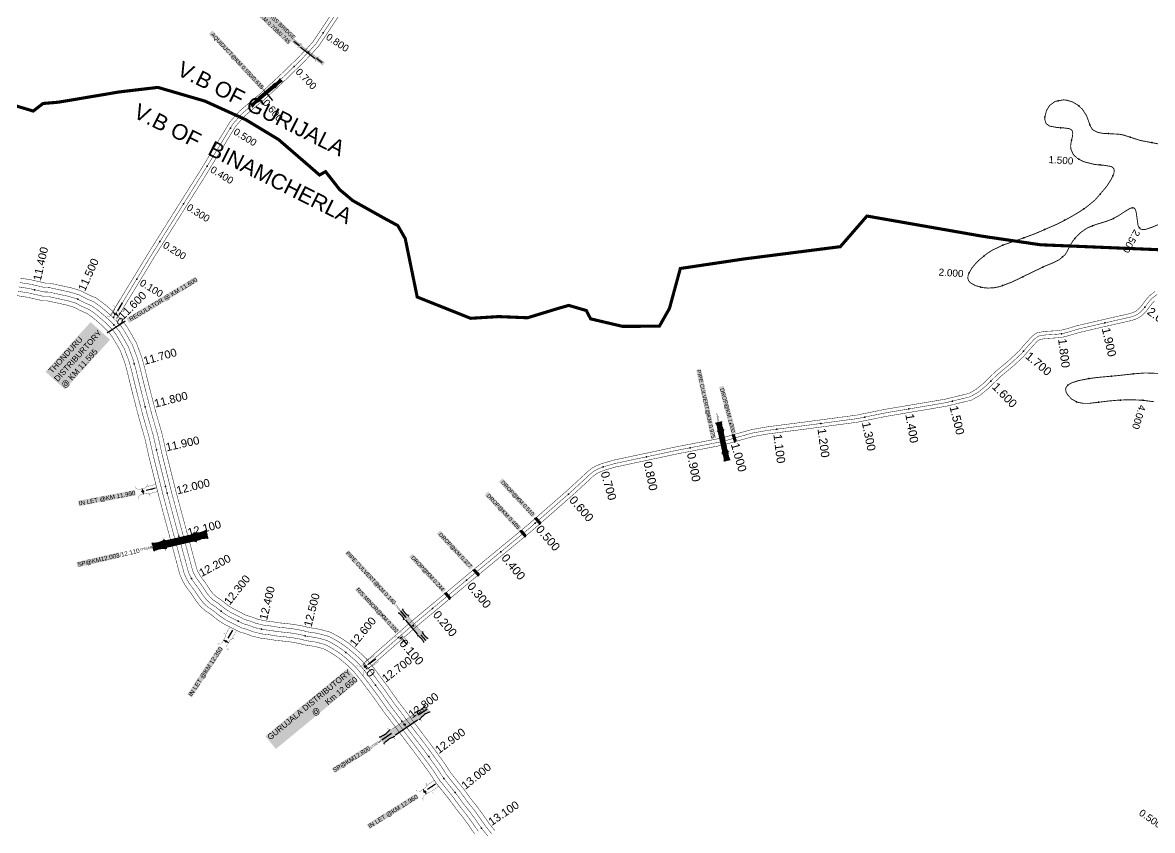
# Model space of a CAD drawing. Header units: inches. Extents: x 174104 to 230935, y 1583276 to 1631460.
# Drawn here: x 186101 to 188643, y 1613143 to 1614960 of the extents above; entities that cross this region are included whole.
import ezdxf
from ezdxf.enums import TextEntityAlignment as Align

# ---------------------------------------------------------------- set-up
doc = ezdxf.new("R2010")
doc.units = ezdxf.units.IN
doc.header["$LTSCALE"] = 15
doc.header["$MEASUREMENT"] = 0
doc.linetypes.add('ACAD_ISO02W100', pattern=[15, 12, -3])
doc.linetypes.add('HIDDEN2', pattern=[0.1875, 0.125, -0.0625])
for name, color, linetype in [('CANAL1', 7, 'Continuous'), ('CHANAGE', 1, 'Continuous'), ('CSMark', 72, 'Continuous'), ('STRUCTURE', 5, 'Continuous'), ('text2', 7, 'Continuous'), ('VB', 72, 'Continuous'), ('VILLAGE BOUNDRY', 5, 'Continuous')]:
    doc.layers.add(name, color=color, linetype=linetype)
doc.styles.get("Standard").update_dxf_attribs({"font": 'arial.ttf'})
doc.dimstyles.get("Standard").update_dxf_attribs({"dimtxt": 0.18, "dimasz": 0.18, "dimexe": 0.18, "dimexo": 0.0625, "dimgap": 0.09, "dimtad": 0, "dimtih": 1, "dimtoh": 1, "dimdec": 4, "dimzin": 0, "dimdsep": 46, "dimtxsty": 'Standard', "dimcen": 0.09, "dimadec": 0, "dimazin": 0, "dimtfac": 1, "dimtdec": 4, "dimtofl": 0, "dimtmove": 0, "dimatfit": 3, "dimfxl": 1, "dimtolj": 1, "dimtzin": 0, "dimarcsym": 0})

# ---------------------------------------------------------------- blocks, each defined once
blk = doc.blocks.new('DROP')
h = blk.add_hatch()
h.set_pattern_fill('ANSI31', color=1, scale=10, angle=45)
h.set_pattern_definition([(90, (-324.4107, -25.7687), (-1.25, 0), [])])
h.paths.add_polyline_path([(-9.9, -4.3), (-13.8, 4.1), (13.8, 4.1), (10.2, -4.3)])
at = {"layer": 'STRUCTURE', "color": 5, "const_width": 0.49}
blk.add_lwpolyline([(-9.9, -4.3), (-13.8, 4.1), (13.8, 4.1), (10.2, -4.3), (-9.9, -4.3)], dxfattribs=at)
at = {"layer": 'STRUCTURE', "color": 5}
blk.add_circle((0, 0), 1.33, dxfattribs=at)
blk = doc.blocks.new('OT')
at = {"layer": 'STRUCTURE', "color": 190}
for points, const_width in [([(769751.4, 1706595.8), (769729.4, 1706595.8)], 0.5), ([(769775.2, 1706601.8), (769775.2, 1706597.8), (769769.2, 1706593.8), (769761.8, 1706593.8), (769754.4, 1706593.8), (769748.4, 1706597.8), (769748.4, 1706601.8)], 0.5), ([(769761.8, 1706593.8), (769761.8, 1706581)], 2.5), ([(769751.4, 1706579), (769729.4, 1706579)], 0.5), ([(769748.4, 1706573), (769748.4, 1706577), (769754.4, 1706581), (769761.8, 1706581), (769761.8, 1706581), (769761.8, 1706581), (769769.2, 1706581), (769775.2, 1706577), (769775.2, 1706573)], 0.5)]:
    blk.add_lwpolyline(points, dxfattribs=dict(at, const_width=const_width))
at = {"layer": 'STRUCTURE', "color": 0}
blk.add_circle((769761.8, 1706587.4), 1.87, dxfattribs=at)
blk.add_leader([(769732.6, 1706587.4), (769753.8, 1706587.4)], dimstyle='Standard', override={"dimasz": 10, "dimgap": 0.09, "dimtad": 0}, dxfattribs=at)
blk = doc.blocks.new('SP')
at = {"layer": 'STRUCTURE'}
h = blk.add_hatch(dxfattribs=at)
h.set_pattern_fill('DASH', color=256, scale=8, style=0)
edge = h.paths.add_edge_path()
edge.add_spline(control_points=[(769825.7, 1706742.1), (769825.3, 1706741.8), (769823.8, 1706740.8), (769820.9, 1706740.3), (769817, 1706739.7), (769811.4, 1706738.9), (769804, 1706739.7), (769798.4, 1706741), (769795.6, 1706741.6)], knot_values=[0, 0, 0, 0, 1.613557, 5.24513, 8.624976, 13.470124, 22.190216, 30.746377, 30.746377, 30.746377, 30.746377], degree=3, periodic=0)
edge.add_line((769795.6, 1706741.6), (769792.6, 1706739.6))
edge.add_line((769792.6, 1706739.6), (769732.6, 1706739.6))
edge.add_line((769732.6, 1706739.6), (769729.6, 1706741.6))
edge.add_spline(control_points=[(769729.6, 1706741.6), (769726.9, 1706740.9), (769721.3, 1706739.5), (769713.9, 1706738.5), (769708.3, 1706739.1), (769704.4, 1706739.6), (769701.5, 1706740), (769700, 1706741), (769699.5, 1706741.3)], knot_values=[0, 0, 0, 0, 8.556161, 17.276253, 22.121402, 25.501247, 29.13282, 30.746377, 30.746377, 30.746377, 30.746377], degree=3, periodic=0)
edge.add_line((769699.5, 1706741.3), (769699.5, 1706722.1))
edge.add_spline(control_points=[(769699.5, 1706722.1), (769700, 1706722.4), (769701.4, 1706723.4), (769704.3, 1706724), (769708.2, 1706724.5), (769713.8, 1706725.3), (769721.2, 1706724.5), (769726.8, 1706723.3), (769729.6, 1706722.6)], knot_values=[0, 0, 0, 0, 1.613557, 5.24513, 8.624976, 13.470124, 22.190216, 30.746377, 30.746377, 30.746377, 30.746377], degree=3, periodic=0)
edge.add_line((769729.6, 1706722.6), (769732.6, 1706724.6))
edge.add_line((769732.6, 1706724.6), (769792.6, 1706724.6))
edge.add_line((769792.6, 1706724.6), (769795.6, 1706722.6))
edge.add_spline(control_points=[(769795.6, 1706722.6), (769798.4, 1706723.3), (769803.9, 1706724.8), (769811.3, 1706725.8), (769817, 1706725.1), (769820.9, 1706724.7), (769823.8, 1706724.2), (769825.2, 1706723.3), (769825.7, 1706723)], knot_values=[0, 0, 0, 0, 8.556161, 17.276253, 22.121402, 25.501247, 29.13282, 30.746377, 30.746377, 30.746377, 30.746377], degree=3, periodic=0)
edge.add_line((769825.7, 1706723), (769825.7, 1706742.1))
h.paths.add_polyline_path([(769764.2, 1706732.1, -1), (769761.1, 1706732.1, -1)], flags=0)
h.paths.add_polyline_path([(769761.1, 1706732.1, 1), (769764.2, 1706732.1, 1)], flags=16)
at = {"layer": 'STRUCTURE', "const_width": 0.628}
for points in [[(769726.6, 1706747.6), (769726.6, 1706743.6), (769732.6, 1706739.6), (769792.6, 1706739.6), (769798.6, 1706743.6), (769798.6, 1706747.6)], [(769726.6, 1706716.6), (769726.6, 1706720.6), (769732.6, 1706724.6), (769792.6, 1706724.6), (769798.6, 1706720.6), (769798.6, 1706716.6)]]:
    blk.add_lwpolyline(points, dxfattribs=at)
at = {"layer": 'STRUCTURE', "color": 3}
blk.add_lwpolyline([(769732.6, 1706724.6), (769792.6, 1706724.6)], dxfattribs=at)
blk.add_lwpolyline([(769732.6, 1706724.6), (769792.6, 1706724.6)], dxfattribs=at)
at = {"layer": 'STRUCTURE', "color": 0}
blk.add_circle((769762.6, 1706732.1), 1.55, dxfattribs=at)
at = {"layer": 'STRUCTURE'}
for points in [[(769699.5, 1706741.3), (769700.9, 1706740.5), (769704.4, 1706739.6), (769707.8, 1706739.2), (769712.6, 1706738.8), (769721.3, 1706739.7), (769729.6, 1706741.6)], [(769825.7, 1706742.1), (769824.3, 1706741.3), (769820.8, 1706740.3), (769817.5, 1706739.8), (769812.7, 1706739.2), (769804, 1706739.9), (769795.6, 1706741.6)], [(769699.5, 1706722.1), (769700.9, 1706723), (769704.4, 1706724), (769707.7, 1706724.5), (769712.5, 1706725), (769721.2, 1706724.4), (769729.6, 1706722.6)], [(769825.7, 1706723), (769824.3, 1706723.8), (769820.8, 1706724.7), (769817.4, 1706725.1), (769812.6, 1706725.5), (769803.9, 1706724.6), (769795.6, 1706722.6)]]:
    blk.add_spline(points, degree=3, dxfattribs=at)
at = {"layer": 'STRUCTURE', "color": 0}
blk.add_text('STREAM', height=5, dxfattribs=at).set_placement((769684.3, 1706732.1), align=Align.MIDDLE_CENTER)
for points in [[(769727.4, 1706732.1), (769700.8, 1706732.1)], [(769824.4, 1706732.1), (769800.5, 1706732.1)]]:
    blk.add_leader(points, dimstyle='Standard', override={"dimasz": 10, "dimgap": 0.09, "dimtad": 0}, dxfattribs=at)
blk = doc.blocks.new('AQUEDUCT')
at = {"layer": 'STRUCTURE'}
h = blk.add_hatch(dxfattribs=at)
h.set_pattern_fill('DASH', color=256, scale=8, angle=-90, style=0)
h.set_pattern_definition([(270, (-1706662.7411, 769762.6106), (1, -1), [1, -1])])
edge = h.paths.add_edge_path()
edge.add_spline(control_points=[(6.5, -63.1), (6.2, -62.6), (5.2, -61.2), (4.6, -58.3), (4.1, -54.4), (3.3, -48.8), (4.1, -41.4), (5.4, -35.8), (6, -33)], knot_values=[0, 0, 0, 0, 1.613557, 5.24513, 8.624976, 13.470124, 22.190216, 30.746377, 30.746377, 30.746377, 30.746377], degree=3, periodic=0)
edge.add_line((6, -33), (4, -30))
edge.add_line((4, -30), (4, 30))
edge.add_line((4, 30), (6, 33))
edge.add_spline(control_points=[(6, 33), (5.3, 35.8), (3.9, 41.3), (2.8, 48.7), (3.5, 54.4), (3.9, 58.3), (4.4, 61.2), (5.4, 62.6), (5.7, 63.1)], knot_values=[0, 0, 0, 0, 8.556161, 17.276253, 22.121402, 25.501247, 29.13282, 30.746377, 30.746377, 30.746377, 30.746377], degree=3, periodic=0)
edge.add_line((5.7, 63.1), (-6.5, 63.1))
edge.add_spline(control_points=[(-6.5, 63.1), (-6.2, 62.6), (-5.2, 61.2), (-4.6, 58.3), (-4.1, 54.4), (-3.3, 48.8), (-4.1, 41.4), (-5.4, 35.8), (-6, 33)], knot_values=[0, 0, 0, 0, 1.613557, 5.24513, 8.624976, 13.470124, 22.190216, 30.746377, 30.746377, 30.746377, 30.746377], degree=3, periodic=0)
edge.add_line((-6, 33), (-4, 30))
edge.add_line((-4, 30), (-4, -30))
edge.add_line((-4, -30), (-6, -33))
edge.add_spline(control_points=[(-6, -33), (-5.3, -35.8), (-3.9, -41.3), (-2.8, -48.7), (-3.5, -54.4), (-3.9, -58.3), (-4.4, -61.2), (-5.4, -62.6), (-5.7, -63.1)], knot_values=[0, 0, 0, 0, 8.556161, 17.276253, 22.121402, 25.501247, 29.13282, 30.746377, 30.746377, 30.746377, 30.746377], degree=3, periodic=0)
edge.add_line((-5.7, -63.1), (6.5, -63.1))
blk.add_circle((0, 0), 0.938)
at = {"layer": 'STRUCTURE', "const_width": 0.628}
for points in [[(-12, 36), (-8, 36), (-4, 30), (-4, -30), (-8, -36), (-12, -36)], [(12, 36), (8, 36), (4, 30), (4, -30), (8, -36), (12, -36)]]:
    blk.add_lwpolyline(points, dxfattribs=at)
at = {"layer": 'STRUCTURE', "color": 3}
for points in [[(-4, 30), (-4, -30)], [(-4, 30), (-4, -30)], [(4, 30), (4, -30)]]:
    blk.add_lwpolyline(points, dxfattribs=at)
at = {"layer": 'STRUCTURE'}
for points in [[(-6.5, 63.1), (-5.7, 61.7), (-4.7, 58.2), (-4.2, 54.9), (-3.6, 50.1), (-4.3, 41.4), (-6, 33)], [(5.7, 63.1), (4.8, 61.7), (3.9, 58.2), (3.5, 54.8), (3.1, 50), (4, 41.3), (6, 33)], [(-5.7, -63.1), (-4.8, -61.7), (-3.9, -58.2), (-3.5, -54.8), (-3.1, -50), (-4, -41.3), (-6, -33)], [(6.5, -63.1), (5.7, -61.7), (4.7, -58.2), (4.2, -54.9), (3.6, -50.1), (4.3, -41.4), (6, -33)]]:
    blk.add_spline(points, degree=3, dxfattribs=at)
at = {"layer": 'STRUCTURE', "color": 0}
blk.add_text('STREAM', height=5, dxfattribs=at).set_placement((-19.7, -0.1), align=Align.MIDDLE_CENTER)
for points in [[(32.5, 0.1), (5.8, 0)], [(0.4, -62), (0.1, -38.2)]]:
    blk.add_leader(points, dimstyle='Standard', override={"dimasz": 10, "dimgap": 0.09, "dimtad": 0}, dxfattribs=at)
blk = doc.blocks.new('SLB')
at = {"layer": 'STRUCTURE'}
h = blk.add_hatch(dxfattribs=at)
h.set_pattern_fill('DOTS', color=6, scale=20, angle=320.3722, style=0)
h.set_pattern_definition([(320.372247934, (-159.4327, -72.9564), (1.2786241598, 0.5641323054), [0, -1.25])])
h.paths.add_polyline_path([(769699.5, 1706871.1), (769699.5, 1706861.1), (769729.1, 1706861.1), (769732.1, 1706863.1), (769792.1, 1706863.1), (769795.1, 1706861.1), (769824.7, 1706861.1), (769824.7, 1706871.1), (769795.1, 1706871.1), (769792.1, 1706869.1), (769732.1, 1706869.1), (769729.1, 1706871.1)])
at = {"layer": 'STRUCTURE', "color": 6, "linetype": 'ACAD_ISO02W100', "ltscale": 0.5, "const_width": 0.5}
for points in [[(769699.5, 1706871.1), (769729.1, 1706871.1)], [(769699.5, 1706861.1), (769729.1, 1706861.1)], [(769795.1, 1706871.1), (769824.7, 1706871.1)], [(769795.1, 1706861.1), (769824.7, 1706861.1)]]:
    blk.add_lwpolyline(points, dxfattribs=at)
at = {"layer": 'STRUCTURE', "color": 6, "const_width": 0.628}
for points in [[(769726.1, 1706877.1), (769726.1, 1706873.1), (769732.1, 1706869.1), (769792.1, 1706869.1), (769798.1, 1706873.1), (769798.1, 1706877.1)], [(769726.1, 1706855.1), (769726.1, 1706859.1), (769732.1, 1706863.1), (769792.1, 1706863.1), (769798.1, 1706859.1), (769798.1, 1706855.1)]]:
    blk.add_lwpolyline(points, dxfattribs=at)
at = {"layer": 'STRUCTURE', "color": 6}
blk.add_lwpolyline([(769732.1, 1706863.1), (769792.1, 1706863.1)], dxfattribs=at)
blk.add_lwpolyline([(769732.1, 1706863.1), (769792.1, 1706863.1)], dxfattribs=at)
at = {"layer": 'STRUCTURE', "color": 0}
blk.add_circle((769762.1, 1706866.1), 1.24, dxfattribs=at)
for points in [[(769703.8, 1706866), (769726.7, 1706866)], [(769818.6, 1706865.8), (769795.7, 1706865.8)]]:
    blk.add_leader(points, dimstyle='Standard', override={"dimasz": 10, "dimgap": 0.09, "dimtad": 0}, dxfattribs=at)

msp = doc.modelspace()

# ---------------------------------------------------------------- linework, layer by layer
at = {"layer": 'CANAL1', "color": 200, "const_width": 1}
for points in [[(186299.16639, 1614301.15954), (186386.20237, 1614444.1488), (186500.73872, 1614626.35112), (186568.15601, 1614736.7182), (186589.04907, 1614760.35103), (186612.43719, 1614780.33907), (186635.18395, 1614799.14475), (186682.66009, 1614843.37773), (186719.68434, 1614879.28193), (186738.33728, 1614898.76146), (186742.47545, 1614903.083), (186755.13207, 1614917.30965), (186779.77331, 1614954.25867), (186839.36608, 1615043.6118)], [(186312.83361, 1614292.84046), (186399.80963, 1614435.7312), (186514.33928, 1614617.92288), (186581.07599, 1614727.1758), (186600.29493, 1614748.91497), (186622.73281, 1614768.09093), (186645.74405, 1614787.11525), (186693.68391, 1614831.78027), (186731.03566, 1614868.00207), (186749.89352, 1614887.69559), (186754.23455, 1614892.229), (186767.82593, 1614907.50635), (186793.08469, 1614945.38133), (186852.62392, 1615034.6542)], [(186096.61565, 1614384.78321), (186119.79196, 1614381.19423), (186152.90345, 1614373.70809), (186163.39744, 1614373.44016), (186185.29795, 1614368.58442), (186211.11831, 1614362.97954), (186232.1829, 1614356.5804), (186245.90022, 1614349.44153), (186255.96679, 1614344.71377), (186266.74066, 1614340.22933), (186283.89194, 1614327.77407), (186294.38525, 1614318.92284), (186306.66119, 1614308.20832), (186325.85806, 1614288.96181), (186336.47637, 1614275.11525), (186346.55552, 1614257.88109), (186357.58452, 1614238.6995), (186369.38856, 1614206.82255), (186375.8904, 1614183.433), (186380.79371, 1614162.63618), (186388.25418, 1614132.99896), (186400.3159, 1614086.0403), (186414.90702, 1614035.23585), (186425.50829, 1613988.28044), (186447.18629, 1613901.76355), (186475.25242, 1613797.42935), (186493.16135, 1613730.97783), (186495.45032, 1613725.35655), (186500.55273, 1613715.86287), (186514.16129, 1613697.3237), (186522.82981, 1613684.08925), (186529.77429, 1613674.93831), (186537.02004, 1613668.31246), (186546.26884, 1613662.29177), (186562.82422, 1613649.20403), (186574.7881, 1613641.37822), (186581.89278, 1613637.88117), (186596.30623, 1613630.57502), (186604.8116, 1613626.22807), (186613.75693, 1613623.80166), (186628.61521, 1613618.18547), (186645.45848, 1613614.12697), (186661.14827, 1613612.35929), (186677.1182, 1613609.67323), (186689.86606, 1613608.4538), (186710.50199, 1613606.12231), (186731.75521, 1613602.34377), (186744.80381, 1613598.99787), (186763.98081, 1613596.14309), (186774.44908, 1613593.73849), (186782.63296, 1613591.50546), (186793.38834, 1613588.4732), (186808.56626, 1613580.55295), (186822.44276, 1613572.25173), (186835.17239, 1613563.45209), (186849.80365, 1613551.45734), (186863.04402, 1613539.82849), (186874.67302, 1613528.11692), (186880.4203, 1613521.27812), (186891.52112, 1613507.75558), (186900.08834, 1613496.50221), (186910.25417, 1613482.70967), (186921.81182, 1613467.42789), (186946.33724, 1613432.63491), (186959.83511, 1613415.20355), (186978.26568, 1613390.4235), (186995.52129, 1613367.46681), (187015.27186, 1613341.5695), (187033.27376, 1613317.19946), (187050.85055, 1613292.9995), (187064.73974, 1613271.70281), (187094.76166, 1613234.21824), (187109.1165, 1613214.35044), (187123.01396, 1613197.07804), (187138.61173, 1613175.8169), (187150.14366, 1613158.86235), (187164.16184, 1613141.68472)], [(186088.86435, 1614345.50679), (186112.31204, 1614341.87577), (186147.93455, 1614333.82191), (186158.51256, 1614333.55184), (186176.72605, 1614329.51358), (186201.04569, 1614324.23446), (186217.0071, 1614319.3856), (186228.15778, 1614313.58247), (186239.77121, 1614308.12823), (186247.03534, 1614305.10467), (186259.21206, 1614296.26193), (186268.33675, 1614288.56516), (186279.31681, 1614278.98168), (186295.69994, 1614262.55619), (186303.21163, 1614252.76075), (186311.95248, 1614237.81491), (186321.23748, 1614221.6665), (186331.29744, 1614194.49945), (186337.1396, 1614173.483), (186341.93029, 1614153.16382), (186349.48782, 1614123.14104), (186361.7141, 1614075.5417), (186376.14298, 1614025.30215), (186386.59371, 1613979.01356), (186408.46971, 1613891.70645), (186436.62558, 1613787.03865), (186455.18265, 1613718.18217), (186459.20768, 1613708.29745), (186466.64727, 1613694.45513), (186481.28471, 1613674.5143), (186490.12819, 1613661.01275), (186500.10371, 1613647.86769), (186512.44796, 1613636.57954), (186522.90516, 1613629.77223), (186539.42578, 1613616.71197), (186554.9339, 1613606.56778), (186564.01722, 1613602.09683), (186578.16177, 1613594.92698), (186590.3184, 1613588.71393), (186601.42107, 1613585.70234), (186616.81279, 1613579.88453), (186638.50752, 1613574.65703), (186655.58773, 1613572.73271), (186671.8898, 1613569.99077), (186685.71594, 1613568.6682), (186704.75001, 1613566.51769), (186723.27479, 1613563.22423), (186736.87019, 1613559.73813), (186756.54719, 1613556.80891), (186764.70292, 1613554.93551), (186771.94104, 1613552.96054), (186778.55166, 1613551.0968), (186789.02974, 1613545.62905), (186800.77924, 1613538.60027), (186811.07961, 1613531.47991), (186823.91835, 1613520.95466), (186835.62198, 1613510.67551), (186845.11898, 1613501.11108), (186849.6497, 1613495.71988), (186860.13888, 1613482.94242), (186868.07366, 1613472.51979), (186878.20183, 1613458.77833), (186889.50418, 1613443.83411), (186914.16076, 1613408.85509), (186927.97089, 1613391.02045), (186946.23032, 1613366.4705), (186963.63071, 1613343.32119), (186983.28014, 1613317.5565), (187001.00424, 1613293.56254), (187017.89545, 1613270.3065), (187032.30026, 1613248.21919), (187062.92034, 1613209.98776), (187077.3015, 1613190.08356), (187091.29004, 1613172.69796), (187105.93827, 1613152.7311), (187118.05034, 1613134.92365)], [(186866.73106, 1613517.01982), (186976.50233, 1613613.09883), (187116.5627, 1613729.71324), (187237.34951, 1613829.38419), (187329.97223, 1613910.40412), (187373.33773, 1613950.49067), (187381.86619, 1613957.30225), (187391.13312, 1613962.40797), (187404.02407, 1613967.7099), (187432.22429, 1613975.81091), (187573.55894, 1614005.82437), (187672.54958, 1614024.87726), (187715.38947, 1614036.98677), (187741.18127, 1614044.21546), (187775.62139, 1614050.30037), (187862.55473, 1614061.52035), (187977.03905, 1614076.71457), (188041.51552, 1614089.79267), (188176.18958, 1614112.49572), (188230.04911, 1614125.62579), (188245.73433, 1614134.49297), (188262.26152, 1614147.93729), (188289.46987, 1614174.50229), (188318.65016, 1614198.7109), (188342.30165, 1614220.62924), (188354.54039, 1614235.09008), (188372.8645, 1614254.96194), (188383.42943, 1614262.18644), (188401.18756, 1614265.04077), (188426.40776, 1614266.51509), (188438.41986, 1614268.01011), (188449.06543, 1614270.61927), (188472.25982, 1614277.65974), (188532.52394, 1614291.69173), (188591.96997, 1614305.17754), (188601.22474, 1614308.36517), (188606.12185, 1614311.08911), (188611.78227, 1614315.93077), (188616.90709, 1614321.19221), (188623.8111, 1614330.39981), (188629.99818, 1614338.6322), (188636.49935, 1614345.60129), (188648.88515, 1614354.96116)], [(186877.26894, 1613504.98018), (186986.89167, 1613600.92917), (187126.7733, 1613717.39476), (187247.71049, 1613817.18981), (187340.67177, 1613898.50588), (187383.77427, 1613938.34933), (187390.78381, 1613943.94775), (187398.05888, 1613947.95603), (187409.29193, 1613952.5761), (187436.09971, 1613960.27709), (187576.73306, 1613990.14163), (187676.24442, 1614009.29474), (187719.72453, 1614021.58523), (187744.74073, 1614028.59654), (187778.03861, 1614034.47963), (187864.63127, 1614045.65565), (187979.68495, 1614060.92543), (188044.43648, 1614074.05933), (188179.41842, 1614096.81428), (188235.99289, 1614110.60621), (188254.78367, 1614121.22903), (188272.92048, 1614135.98271), (188300.18413, 1614162.60171), (188329.20384, 1614186.6771), (188353.88835, 1614209.55276), (188366.53361, 1614224.49392), (188383.3955, 1614242.78006), (188389.50457, 1614246.95756), (188402.92844, 1614249.11523), (188427.86424, 1614250.57291), (188441.32214, 1614252.24789), (188453.29657, 1614255.18273), (188476.40218, 1614262.19626), (188536.10806, 1614276.09827), (188596.35803, 1614289.76646), (188607.76926, 1614293.69683), (188615.30215, 1614297.88689), (188622.73573, 1614304.24523), (188629.08891, 1614310.76779), (188636.6069, 1614320.79419), (188642.27782, 1614328.3398), (188647.25265, 1614333.67271)]]:
    msp.add_lwpolyline(points, dxfattribs=at)
at = {"layer": 'CANAL1', "color": 1, "linetype": 'HIDDEN2', "ltscale": 4, "const_width": 1}
for points in [[(186306, 1614297), (186393.006, 1614439.94), (186507.539, 1614622.137), (186574.616, 1614731.947), (186594.672, 1614754.633), (186617.585, 1614774.215), (186640.464, 1614793.13), (186688.172, 1614837.579), (186725.36, 1614873.642), (186744.1154, 1614893.22853), (186748.355, 1614897.656), (186761.479, 1614912.408), (186786.429, 1614949.82), (186845.995, 1615039.133)], [(186092.74, 1614365.145), (186116.052, 1614361.535), (186150.419, 1614353.765), (186160.955, 1614353.496), (186181.012, 1614349.049), (186206.082, 1614343.607), (186224.595, 1614337.983), (186237.029, 1614331.512), (186247.869, 1614326.421), (186256.888, 1614322.667), (186271.552, 1614312.018), (186281.361, 1614303.744), (186292.989, 1614293.595), (186310.779, 1614275.759), (186319.844, 1614263.938), (186329.254, 1614247.848), (186339.411, 1614230.183), (186350.343, 1614200.661), (186356.515, 1614178.458), (186361.362, 1614157.9), (186368.871, 1614128.07), (186381.015, 1614080.791), (186395.525, 1614030.269), (186406.051, 1613983.647), (186427.828, 1613896.735), (186455.939, 1613792.234), (186474.172, 1613724.58), (186477.329, 1613716.827), (186483.6, 1613705.159), (186497.723, 1613685.919), (186506.479, 1613672.551), (186514.939, 1613661.403), (186524.734, 1613652.446), (186534.587, 1613646.032), (186551.125, 1613632.958), (186564.861, 1613623.973), (186572.955, 1613619.989), (186587.234, 1613612.751), (186597.565, 1613607.471), (186607.589, 1613604.752), (186622.714, 1613599.035), (186641.983, 1613594.392), (186658.368, 1613592.546), (186674.504, 1613589.832), (186687.791, 1613588.561), (186707.626, 1613586.32), (186727.515, 1613582.784), (186740.837, 1613579.368), (186760.264, 1613576.476), (186769.576, 1613574.337), (186777.287, 1613572.233), (186785.97, 1613569.785), (186798.798, 1613563.091), (186811.611, 1613555.426), (186823.126, 1613547.466), (186836.861, 1613536.206), (186849.333, 1613525.252), (186859.896, 1613514.614), (186865.035, 1613508.499), (186875.83, 1613495.349), (186884.081, 1613484.511), (186894.228, 1613470.744), (186905.658, 1613455.631), (186930.249, 1613420.745), (186943.903, 1613403.112), (186962.248, 1613378.447), (186979.576, 1613355.394), (186999.276, 1613329.563), (187017.139, 1613305.381), (187034.373, 1613281.653), (187048.52, 1613259.961), (187078.841, 1613222.103), (187093.209, 1613202.217), (187107.152, 1613184.888), (187122.275, 1613164.274), (187134.097, 1613146.893), (187148.335, 1613129.446)], [(186872, 1613511), (186981.697, 1613607.014), (187121.668, 1613723.554), (187242.53, 1613823.287), (187335.322, 1613904.455), (187378.556, 1613944.42), (187386.325, 1613950.625), (187394.596, 1613955.182), (187406.658, 1613960.143), (187434.162, 1613968.044), (187575.146, 1613997.983), (187674.397, 1614017.086), (187717.557, 1614029.286), (187742.961, 1614036.406), (187776.83, 1614042.39), (187863.593, 1614053.588), (187978.362, 1614068.82), (188042.976, 1614081.926), (188177.804, 1614104.655), (188233.021, 1614118.116), (188250.259, 1614127.861), (188267.591, 1614141.96), (188294.827, 1614168.552), (188323.927, 1614192.694), (188348.095, 1614215.091), (188360.537, 1614229.792), (188378.13, 1614248.871), (188386.467, 1614254.572), (188402.058, 1614257.078), (188427.136, 1614258.544), (188439.871, 1614260.129), (188451.181, 1614262.901), (188474.331, 1614269.928), (188534.316, 1614283.895), (188594.164, 1614297.472), (188604.497, 1614301.031), (188610.712, 1614304.488), (188617.259, 1614310.088), (188622.998, 1614315.98), (188630.209, 1614325.597), (188636.138, 1614333.486), (188641.876, 1614339.637), (188653.513, 1614348.431)]]:
    msp.add_lwpolyline(points, dxfattribs=at)
at = {"layer": 'CANAL1', "color": 5, "const_width": 1}
for points in [[(186094.67783, 1614374.96411), (186117.92198, 1614371.36461), (186151.66122, 1614363.73654), (186162.17622, 1614363.46808), (186183.15498, 1614358.81671), (186208.60016, 1614353.29327), (186228.38895, 1614347.2817), (186241.46461, 1614340.47676), (186251.91789, 1614335.56738), (186261.81433, 1614331.44817), (186277.72197, 1614319.89603), (186287.87313, 1614311.33342), (186299.8251, 1614300.90166), (186318.31853, 1614282.36041), (186328.16019, 1614269.52662), (186337.90476, 1614252.86455), (186348.49776, 1614234.44125), (186359.86578, 1614203.74178), (186366.2027, 1614180.9455), (186371.07785, 1614160.26809), (186378.56259, 1614130.53448), (186390.66545, 1614083.41565), (186405.21601, 1614032.75242), (186415.77965, 1613985.96372), (186437.50715, 1613899.24928), (186465.59571, 1613794.83168), (186483.66668, 1613727.77892), (186486.38966, 1613721.09178), (186492.07636, 1613710.51094), (186505.94214, 1613691.62135), (186514.65441, 1613678.32013), (186522.35664, 1613668.17065), (186530.87702, 1613660.37923), (186540.42792, 1613654.16188), (186556.97461, 1613641.08102), (186569.82455, 1613632.67561), (186577.42389, 1613628.93509), (186591.77011, 1613621.66301), (186601.1883, 1613616.84953), (186610.67297, 1613614.27683), (186625.66461, 1613608.61024), (186643.72074, 1613604.25948), (186659.75814, 1613602.45265), (186675.8111, 1613599.75261), (186688.82853, 1613598.5074), (186709.06399, 1613596.22115), (186729.63511, 1613592.56388), (186742.8204, 1613589.18294), (186762.1224, 1613586.30955), (186772.01254, 1613584.03775), (186779.95998, 1613581.86923), (186789.67917, 1613579.1291), (186803.68213, 1613571.82197), (186817.02688, 1613563.83887), (186829.1492, 1613555.45905), (186843.33232, 1613543.83167), (186856.18851, 1613532.54024), (186867.28451, 1613521.36546), (186872.72765, 1613514.88856), (186883.67556, 1613501.55229), (186892.08467, 1613490.50661), (186902.24108, 1613476.72683), (186913.73491, 1613461.52944), (186938.29312, 1613426.68996), (186951.86905, 1613409.15778), (186970.25684, 1613384.43525), (186987.54864, 1613361.43041), (187007.27393, 1613335.56625), (187025.20638, 1613311.29023), (187042.61178, 1613287.32625), (187056.62987, 1613265.83191), (187086.80133, 1613228.16062), (187101.16275, 1613208.28372), (187115.08298, 1613190.98302), (187130.44336, 1613170.04545), (187142.12033, 1613152.87768), (187156.24842, 1613135.56536)], [(186090.80217, 1614355.32589), (186114.18202, 1614351.70539), (186149.17678, 1614343.79346), (186159.73378, 1614343.52392), (186178.86902, 1614339.28129), (186203.56384, 1614333.92073), (186220.80105, 1614328.6843), (186232.59339, 1614322.54724), (186243.82011, 1614317.27462), (186251.96167, 1614313.88583), (186265.38203, 1614304.13997), (186274.84887, 1614296.15458), (186286.1529, 1614286.28834), (186303.23947, 1614269.15759), (186311.52781, 1614258.34938), (186320.60324, 1614242.83145), (186330.32424, 1614225.92475), (186340.82022, 1614197.58022), (186346.8273, 1614175.9705), (186351.64615, 1614155.53191), (186359.17941, 1614125.60552), (186371.36455, 1614078.16635), (186385.83399, 1614027.78558), (186396.32235, 1613981.33028), (186418.14885, 1613894.22072), (186446.28229, 1613789.63632), (186464.67732, 1613721.38108), (186468.26834, 1613712.56222), (186475.12364, 1613699.80706), (186489.50386, 1613680.21665), (186498.30359, 1613666.78187), (186507.52136, 1613654.63535), (186518.59098, 1613644.51277), (186528.74608, 1613637.90212), (186545.27539, 1613624.83498), (186559.89745, 1613615.27039), (186568.48611, 1613611.04291), (186582.69789, 1613603.83899), (186593.9417, 1613598.09247), (186604.50503, 1613595.22717), (186619.76339, 1613589.45976), (186640.24526, 1613584.52452), (186656.97786, 1613582.63935), (186673.1969, 1613579.91139), (186686.75347, 1613578.6146), (186706.18801, 1613576.41885), (186725.39489, 1613573.00412), (186738.8536, 1613569.55306), (186758.4056, 1613566.64245), (186767.13946, 1613564.63625), (186774.61402, 1613562.59677), (186782.26083, 1613560.4409), (186793.91387, 1613554.36003), (186806.19512, 1613547.01313), (186817.1028, 1613539.47295), (186830.38968, 1613528.58033), (186842.47749, 1613517.96376), (186852.50749, 1613507.86254), (186857.34235, 1613502.10944), (186867.98444, 1613489.14571), (186876.07733, 1613478.51539), (186886.21492, 1613464.76117), (186897.58109, 1613449.73256), (186922.20488, 1613414.80004), (186935.93695, 1613397.06622), (186954.23916, 1613372.45875), (186971.60336, 1613349.35759), (186991.27807, 1613323.55975), (187009.07162, 1613299.47177), (187026.13422, 1613275.97975), (187040.41013, 1613254.09009), (187070.88067, 1613216.04538), (187085.25525, 1613196.15028), (187099.22102, 1613178.79298), (187114.10664, 1613158.50255), (187126.07367, 1613140.90832)]]:
    msp.add_lwpolyline(points, dxfattribs=at)
at = {"layer": 'text2', "color": 5, "const_width": 2}
for points in [[(188656.18643, 1614505.4833), (188642.31685, 1614499.58794), (188627.91689, 1614494.67225), (188621.79203, 1614493.95267), (188616.69756, 1614494.97353), (188613.46221, 1614497.40564), (188610.36285, 1614503.64484), (188605.9751, 1614533.74333), (188604.23685, 1614539.39205), (188601.91506, 1614542.40995), (188597.29165, 1614543.29636), (188592.04281, 1614541.59739), (188579.269, 1614533.87924), (188566.1192, 1614525.10058), (188551.71009, 1614517.49737), (188538.84171, 1614512.54037), (188514.74226, 1614505.25229), (188497.99146, 1614498.55959), (188492.17833, 1614495.28241), (188481.50485, 1614487.61787), (188471.69766, 1614478.31132), (188463.1708, 1614467.63148), (188458.73142, 1614460.47899), (188450.30943, 1614443.95602), (188446.02966, 1614437.39978), (188432.61465, 1614425.98), (188420.63945, 1614419.92137), (188400.99604, 1614412.01274), (188347.41377, 1614386.15592), (188327.09474, 1614376.24005), (188299.62168, 1614365.89202), (188286.66322, 1614363.27745), (188273.03624, 1614362.50147), (188261.27657, 1614363.54649), (188244.19213, 1614368.10844), (188232.77509, 1614374.83173), (188228.94471, 1614379.70191), (188227.59719, 1614384.14059), (188227.78249, 1614389.63375), (188229.53186, 1614395.50886), (188236.71333, 1614407.84145), (188247.12256, 1614420.01143), (188254.34822, 1614427.0142), (188270.4392, 1614439.97422), (188282.11004, 1614447.45736), (188305.53864, 1614458.84131), (188346.72485, 1614473.17255), (188378.35432, 1614484.66446), (188427.7827, 1614506.13631), (188451.45578, 1614518.22741), (188477.20674, 1614533.17833), (188494.45674, 1614544.77222), (188513.80887, 1614560.87984), (188539.5609, 1614590.8762), (188550.48497, 1614608.00671), (188556.00621, 1614620.97467), (188556.81827, 1614626.45912), (188555.72684, 1614631.26478), (188553.04241, 1614634.13854), (188548.41358, 1614636.29181), (188535.21311, 1614638.51118), (188513.00261, 1614640.4964), (188487.054, 1614647.09387), (188474.07263, 1614654.04761), (188464.47875, 1614663.29532), (188459.31488, 1614674.89443), (188458.73142, 1614682.03886), (188459.50095, 1614688.83986), (188462.6684, 1614703.45074), (188463.52492, 1614709.9173), (188462.19559, 1614716.6576), (188460.02435, 1614718.97018), (188455.0327, 1614721.24175), (188440.86492, 1614723.01939), (188428.70912, 1614723.58139), (188411.09275, 1614726.9311), (188404.46022, 1614731.65906), (188402.54422, 1614734.69364), (188400.82059, 1614740.64405), (188400.66394, 1614747.47678), (188404.41977, 1614761.95763), (188411.3884, 1614773.2016), (188423.77064, 1614782.35403), (188442.56548, 1614785.89507), (188450.23357, 1614785.10235), (188463.2352, 1614781.06361), (188475.14752, 1614774.03134), (188485.35511, 1614764.44919), (188494.52728, 1614750.12238), (188503.052, 1614726.97623), (188507.22921, 1614720.11954), (188509.86926, 1614717.54405), (188520.36369, 1614712.41378), (188533.52205, 1614710.28819), (188548.11635, 1614709.65699), (188567.27398, 1614708.57993), (188576.79752, 1614706.96225), (188614.61699, 1614694.73242), (188663.11462, 1614685.5008)], [(188646.4819, 1614106.82393), (188619.41364, 1614110.29976), (188594.5068, 1614111.37897), (188568.44035, 1614110.60431), (188541.9236, 1614108.26881), (188521.26361, 1614105.68395), (188500.80366, 1614103.25221), (188487.23693, 1614103.1649), (188474.29119, 1614105.63132), (188461.21884, 1614112.60766), (188452.17248, 1614122.05829), (188448.82241, 1614127.89547), (188447.3623, 1614133.37889), (188448.15742, 1614138.46962), (188451.03838, 1614142.76259), (188455.66385, 1614146.44385), (188461.70127, 1614149.57411), (188476.68171, 1614154.42455), (188499.3241, 1614158.76601), (188509.08626, 1614160.17447), (188523.21035, 1614161.87892), (188548.42701, 1614164.1863), (188565.14244, 1614165.68972), (188598.77352, 1614169.44921), (188625.57298, 1614171.6096), (188663.29247, 1614170.30561)]]:
    msp.add_lwpolyline(points, dxfattribs=at)
at = {"layer": 'text2', "color": 84, "linetype": 'Continuous', "const_width": 3, "elevation": 183}
msp.add_lwpolyline([(186291.28781, 1614261.46621), (186332.71219, 1614288.53379)], dxfattribs=at)
at = {"layer": 'text2', "color": 2, "linetype": 'Continuous'}
for p in [(186777.38765, 1614936.26269), (186744.1154, 1614893.22853, 2), (186712.1983, 1614860.87846), (186649.45741, 1614801.50906, 1), (186639.44194, 1614792.28503), (186568.76735, 1614722.37233), (186516.63882, 1614637.03408), (186463.60918, 1614552.25425), (186410.38897, 1614467.59252), (186357.99428, 1614382.42011), (186306, 1614297, 3), (186306, 1614296, 184), (186312, 1614275, 183), (187693, 1614058, 70), (187677, 1614016, 69), (186422.94336, 1613916.22961), (187260, 1613840, 68), (187226, 1613813, 67), (186455.50796, 1613794.36114, 181), (187122, 1613723, 66), (187059, 1613669, 65), (186586.50024, 1613613.12294), (186980, 1613603, 64), (186953, 1613576, 63), (186872, 1613511, 179), (186872, 1613511, 62), (186960.58097, 1613380.68834), (187048.89031, 1613259.49864)]:
    msp.add_point(p, dxfattribs=at)
at = {"layer": 'text2', "color": 3}
for p in [(188430.4219, 1614783.60716), (188476.96018, 1614772.32975), (188400.75287, 1614747.81966), (188435.6519, 1614723.26041), (188501.94894, 1614729.97125), (188543.59358, 1614709.8526), (188592.61617, 1614701.84691), (188460.87749, 1614695.18959), (188641.02035, 1614689.70648), (188477.12988, 1614652.40993), (188524.92264, 1614639.43097), (188553.35308, 1614614.74315), (188524.99512, 1614573.90975), (188598.61416, 1614543.0428), (188488.10882, 1614540.50572), (188555.15131, 1614519.31319), (188399.80299, 1614493.98183), (188445.14365, 1614515.00347), (188508.1104, 1614502.60256), (188613.25664, 1614497.81946), (188353.33926, 1614475.57576), (188468.0978, 1614473.80252), (188306.14859, 1614459.05354), (188263.08538, 1614434.0513), (188440.4633, 1614432.66131), (188230.32014, 1614396.86255), (188396.40615, 1614409.79783), (188305.57836, 1614368.13566), (188351.37512, 1614388.06752), (188256.48435, 1614364.82612), (188549.62029, 1614164.29363), (188599.34629, 1614169.49538), (188452.69959, 1614144.08469), (188499.92775, 1614158.8531), (188471.8649, 1614106.92616), (188521.16456, 1614105.67217), (188570.89905, 1614110.67738), (188620.85344, 1614110.11487)]:
    msp.add_point(p, dxfattribs=at)
at = {"layer": 'text2', "color": 3, "linetype": 'Continuous'}
for p in [(186128.02571, 1614358.82788), (186225.53855, 1614337.49195), (188625.93615, 1614319.89848), (186306.42081, 1614280.12846), (188535.43481, 1614284.14881), (188438.45648, 1614259.95295), (188353.02497, 1614220.91607), (186352.63085, 1614192.43075), (188279.36625, 1614153.45683), (186377.26072, 1614095.40716), (188094.41591, 1614090.59762), (188192.80014, 1614108.31081), (187996.09635, 1614072.41715), (187798.00785, 1614045.1233), (187897.16944, 1614058.04422), (187700.36078, 1614024.42516), (186402.67211, 1613998.61284), (187602.69418, 1614003.28524), (187407.42497, 1613960.36333), (187504.76915, 1613983.03795), (186426.65326, 1613901.42339), (187329.37767, 1613899.25532), (187254.10996, 1613833.41634), (186452.57726, 1613804.73106), (187177.26606, 1613769.43245), (186481.46075, 1613709.13934), (187100.21394, 1613705.69132), (186547.70144, 1613635.66447), (187023.36414, 1613641.7061), (186638.40723, 1613595.25361), (186737.26825, 1613580.28309), (186947.24777, 1613576.86178), (186828.39641, 1613543.1453), (186895.34202, 1613469.27101), (186954.65889, 1613388.65061), (187014.76367, 1613308.5966), (187074.07932, 1613228.04831), (187133.60691, 1613147.61355)]:
    msp.add_point(p, dxfattribs=at)
at = {"layer": 'VILLAGE BOUNDRY', "linetype": 'HIDDEN2', "ltscale": 20, "const_width": 7}
msp.add_lwpolyline([(186062.93124, 1614779.4887), (186125.33514, 1614760.65388), (186147.3812, 1614777.69886), (186182.27873, 1614780.65082), (186319.44243, 1614803.78906), (186405.77756, 1614813.9033), (186511.34025, 1614783.10782), (186602.90531, 1614741.47401), (186677.00781, 1614696.74153), (186769.36864, 1614616.82536), (186782.82256, 1614624.49905), (186814.61228, 1614583.95598), (186844.20439, 1614559.11804), (186912.67315, 1614520.80001), (186945.21159, 1614503.11913), (186962.07389, 1614473.87425), (186988.99622, 1614342.39938), (187109.10359, 1614294.49055), (187172.08504, 1614298.386), (187237.21689, 1614295.73893), (187303.38338, 1614315.9638), (187329.89801, 1614323.52939), (187369.31963, 1614312.00186), (187379.06677, 1614293.27876), (187451.03905, 1614276.33746), (187533.73, 1614276.8419), (187556.3354, 1614316.64315), (187580.80981, 1614406.58386), (187724.71948, 1614428.09844), (187940.70353, 1614455.66267), (188000.50566, 1614524.53689), (188259.12356, 1614479.29542), (188390.75647, 1614459.91289), (188744.36625, 1614445.1964)], dxfattribs=at)

# ---------------------------------------------------------------- block references
for name, p, xscale, yscale, zscale, rotation in [('AQUEDUCT', (186649.45741, 1614801.50906, 1), 0.7, 0.7, 0.7, 310.2846235994227), ('DROP', (187702.51984, 1614025.03546), 0.7000000000000001, 0.7000000000000001, 0.7000000000000001, 107.1621894087343), ('DROP', (187260.57928, 1613839.07526), 0.7, 0.7, 0.7, 130.8630926021272), ('DROP', (187227.36644, 1613810.77432), 0.7, 0.7, 0.7, 130.8630926021272), ('DROP', (187122, 1613723, 66), 0.7, 0.7, 0.7, 130.8630926021272), ('DROP', (187057.93039, 1613670.486), 0.7, 0.7, 0.7, 130.8630926021272)]:
    msp.add_blockref(name, p, dxfattribs=dict(xscale=xscale, yscale=yscale, zscale=zscale, rotation=rotation))
at = {"layer": 'STRUCTURE', "color": 0}
for name, p, xscale, yscale, zscale, rotation in [('SLB', (-967177.19867, 993307.28068, 2), 0.7000000000000001, 0.7000000000000001, 0.7000000000000001, 322.5845481791943), ('SP', (-1094081.53634, 1887470.06929), 0.7, 0.7, 0.7, 282.233079808228), ('SP', (-1071251.6651, 1246815.72507, 64), 0.7, 0.7, 0.7, 310.5280503032515), ('OT', (1439851.7382, 1997870.04124, 63), 0.7, 0.7, 0.7, 131.3299395598034)]:
    msp.add_blockref(name, p, dxfattribs=dict(at, xscale=xscale, yscale=yscale, zscale=zscale, rotation=rotation))
for name, p, rotation in [('OT', (-886668.89709, 3148477.99898), 239.246308096372), ('OT', (518264.70553, 3456409.06823), 194.066641983901), ('SP', (-181366.20648, -222009.6108, 181), 12.94634655491093), ('OT', (-911415.86761, 3129953.37906), 240.1852195107155), ('OT', (-174393.39378, 3450481.63334, 179), 215.4039189447845), ('SP', (508822.44376, -231036.28682), 34.17489290291925), ('OT', (-174259.38185, 3450200.4378), 215.4039189447845)]:
    msp.add_blockref(name, p, dxfattribs=dict(at, rotation=rotation))

# ---------------------------------------------------------------- texts
at = {"layer": 'CHANAGE', "color": 3}
for s, rotation, p in [('1.500', 356.34101982, (188464.72565, 1614648.20555)), ('2.500', 240.05007564, (188581.20742, 1614443.47236)), ('2.000', 356.34101982, (188217.60072, 1614394.93065)), ('4.000', 252.63244469, (188603.96399, 1614045.60625))]:
    msp.add_text(s, height=16, rotation=rotation, dxfattribs=at).set_placement(p, align=Align.MIDDLE_RIGHT)
at = {"layer": 'CHANAGE'}
msp.add_text('0.500', height=16, rotation=325.38753844, dxfattribs=at).set_placement((188661.29646, 1613153.21222), align=Align.MIDDLE_RIGHT)
at = {"layer": 'CSMark', "color": 1}
for s, height, rotation, p in [('0.800', 16, 326.30074444, (186786.53923, 1614930.15952)), ('0.700', 16, 314.12011212, (186719.85611, 1614852.98176)), ('0.600', 16, 309.58192381, (186646.45093, 1614783.80717)), ('0.500', 16, 328.5814946, (186578.15456, 1614716.63819)), ('0.400', 16, 328.5814946, (186526.02603, 1614631.29994)), ('0.300', 16, 327.84563744, (186472.92197, 1614546.40003)), ('0.200', 16, 327.84563744, (186419.70176, 1614461.73829)), ('11.400', 18, 77.26024216, (186133.48878, 1614379.73791)), ('11.500', 18, 65.63779498, (186233.50508, 1614357.65965)), ('0.100', 16, 328.67158714, (186367.39049, 1614376.70074)), ('11.600', 18, 44.92601949, (186320.96671, 1614296.13148)), ('2.000', 19, 323.136776, (188634.73692, 1614313.29951)), ('0', 16, 328.67158652, (186315.39621, 1614291.28063)), ('1.900', 19, 282.78167125, (188537.86841, 1614273.42139)), ('1.800', 19, 277.09455952, (188439.81506, 1614249.03717)), ('11.700', 18, 15.53489032, (186373.41127, 1614198.3254)), ('1.700', 19, 319.75752736, (188361.42147, 1614213.80981)), ('1.600', 19, 314.31454415, (188287.05082, 1614145.58616)), ('11.800', 18, 14.40547458, (186397.78845, 1614102.31148)), ('1.500', 19, 283.70053495, (188195.40546, 1614097.6238)), ('1.300', 19, 281.46604918, (187998.28301, 1614061.63668)), ('1.400', 19, 279.56882617, (188096.24446, 1614079.75067)), ('1.200', 19, 277.56004348, (187898.61666, 1614047.13984)), ('11.900', 18, 12.7225444, (186423.57741, 1614004.09789)), ('1.000', 19, 285.7839599, (187703.3529, 1614013.83992)), ('1.100', 19, 277.35418097, (187799.41588, 1614034.21379)), ('0.900', 19, 280.89458368, (187604.77321, 1613992.4835)), ('0.800', 19, 281.98908332, (187507.05413, 1613972.27789)), ('12.000', 18, 14.06664127, (186447.54172, 1613906.92805)), ('0.700', 19, 286.02762808, (187410.46208, 1613949.79091)), ('0.600', 19, 311.17718083, (187336.61996, 1613890.97587)), ('12.100', 18, 15.05627637, (186472.90313, 1613812.32205)), ('0.500', 19, 311.17718083, (187261.35224, 1613825.13689)), ('12.200', 18, 28.25593346, (186499.92378, 1613720.41284)), ('0.400', 19, 309.52879392, (187184.26719, 1613760.9481)), ('12.300', 18, 51.67211285, (186560.07128, 1613653.41994)), ('12.400', 18, 76.45243275, (186642.37716, 1613616.51523)), ('0.300', 19, 309.78080053, (187107.25231, 1613697.23785)), ('12.500', 18, 75.6181908, (186742.29657, 1613601.29254)), ('0.200', 19, 309.78080053, (187030.40251, 1613633.25263)), ('12.600', 18, 50.654982, (186842.34211, 1613559.64328)), ('0.100', 19, 311.19453973, (186954.49256, 1613568.58452)), ('12.700', 18, 37.10030767, (186912.85373, 1613481.92494)), ('0', 19, 311.19453973, (186879.2448, 1613502.72275)), ('12.800', 18, 36.64063302, (186972.28257, 1613401.14883)), ('12.900', 18, 36.45290833, (187032.23393, 1613321.29999)), ('13.000', 18, 38.69172319, (187091.66186, 1613240.64803)), ('13.100', 18, 34.22228301, (187151.47508, 1613159.7498))]:
    msp.add_text(s, height=height, rotation=rotation, dxfattribs=at).set_placement(p, align=Align.MIDDLE_LEFT)
at = {"layer": 'STRUCTURE', "color": 5, "attachment_point": 1, "bg_fill": 1, "box_fill_scale": 1.1, "bg_fill_color": 7, "bg_fill_true_color": 16777215, "bg_fill_transparency": 0}
for s, insert, char_height, width, rotation in [('\\pi0.50544;L CLASS BRIDGE\\P\\pi1.23907;@KM 0.708/0.745', (186641.1485, 1614999.5208), 9, 102.8287449, 316.24178866), ('\\pi0.045; AQUIDUCT@KM 0.550/0.615', (186528.19748, 1614940.57261), 9, 170.2734925, 312.97466051), (' REGULATOR @ KM 11.600', (186336.29498, 1614293.84852), 10, 179.7589359, 31.09121326), ('{\\C1; THONDURU \\PDISTRIBURTORY\\P@ KM 11.595}', (186154.86934, 1614174.28939), 13, 148.3087176, 47.76399165), ('\\pi0.52999;PIPE CULVERT@KM 0.975', (187626.48488, 1614179.81971), 9, 156.994502, 282.17582812), ('\\pi3.3667;DROP@KM 1.000', (187677.76415, 1614141.54858), 9, 108.0662875, 284.72999754), ('\\pi3.3667;DROP@KM 0.510', (187180.7536, 1613933.14143), 9, 108.0662875, 312.97466051), ('IN LET @KM 11.990', (186227.11436, 1613883.00921), 10, 128.531105, 10.82110838), ('\\pi3.31759;DROP@KM 0.465', (187148.61609, 1613903.21783), 9, 108.0662875, 312.97466051), ('\\pi3.35136;DROP@KM 0.327', (187040.78892, 1613815.88637), 9, 108.0662875, 312.97466051), ('SP@KM12.003/12.110 ', (186223.88874, 1613745.36983, 181), 10, 95.9663029, 12.94634655), ('\\pi0.4993;PIPE CULVERT@KM 0.140', (186834.18052, 1613771.76662), 9, 156.834884, 312.97466051), ('\\pi3.36977;DROP@KM 0.244', (186978.82649, 1613763.78373), 9, 108.0662875, 312.97466051), ('\\pi0.61901;R/S MINOR@KM 0.102', (186857.00656, 1613689.92668), 9, 132.5238336, 312.97466051), ('IN LET @KM 12.350', (186473.38875, 1613448.47657), 10, 128.531105, 56.93968591), ('\\pi1.09658;{\\C1;GURUJALA DISTRIBUTORY\\P\\pi60.48334,l52,t151.48334;@^IKm 12.650}', (186649.30133, 1613354.46593), 13, 237.1184038, 39.49789561), ('SP@KM12.800 ', (186798.01309, 1613281.54114), 10, 95.9321965, 32.15838534), ('IN LET @KM 12.960', (186877.07828, 1613155.47583), 10, 128.531105, 32.15838534)]:
    msp.add_mtext(s, dxfattribs=dict(at, insert=insert, char_height=char_height, width=width, rotation=rotation))
at = {"layer": 'VB', "color": 1}
for s, p in [('V.B OF GURIJALA', (186453.66542, 1614858.83129)), ('V.B OF  BINAMCHERLA ', (186355.71211, 1614763.6783))]:
    msp.add_text(s, height=35, rotation=333.34228371, dxfattribs=at).set_placement(p, align=Align.MIDDLE_LEFT)

doc.saveas('drawing.dxf')
